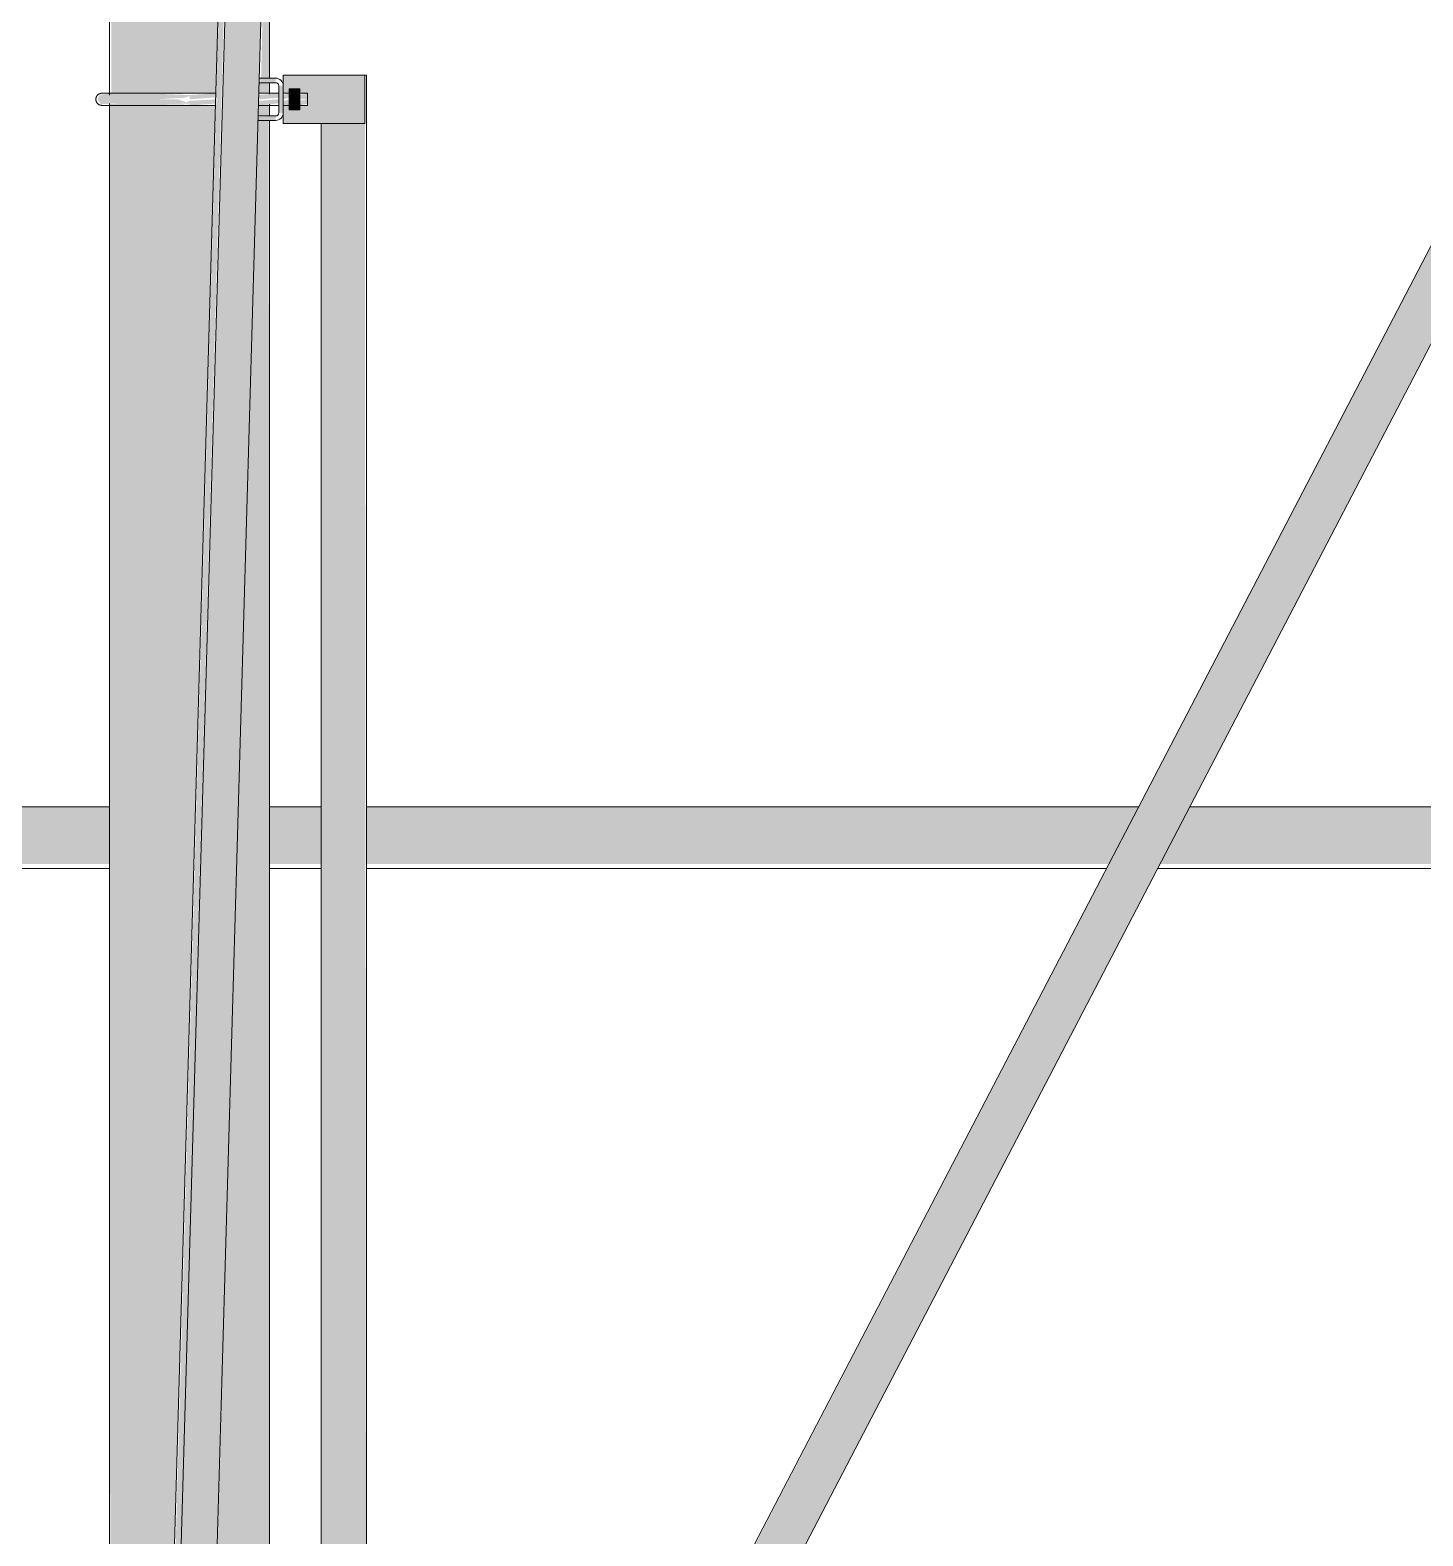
# Model space of a CAD drawing. Header units: inches. Extents: x -55396 to -733, y -290 to 853.
# Drawn here: x -16153.7 to -16096.1, y 165.6 to 227.9 of the extents above; entities that cross this region are included whole.
import ezdxf

# ---------------------------------------------------------------- set-up
doc = ezdxf.new("R2010")
doc.units = ezdxf.units.IN
doc.header["$MEASUREMENT"] = 0
doc.layers.add('Q-SPCQ', color=91, linetype='Continuous', lineweight=9)
doc.layers.add('S-BEAM', color=12, linetype='Continuous', lineweight=9)

# ---------------------------------------------------------------- blocks, each defined once
blk = doc.blocks.new('Basketball_Backstop-Performance_Sports_Systems-3103-Ceiling_Hung - 27_-0_ to 27_-11 7_8_-706978-Section 1')
at = {"layer": 'Q-SPCQ'}
h = blk.add_hatch(color=256, dxfattribs=at)
h.paths.add_polyline_path([(22191.6, 135.402), (22270.717, 287.347), (22270.553, 287.385), (22270.502, 287.034), (22270.254, 286.661), (22269.904, 286.467), (22269.434, 286.474), (22269.059, 286.694), (22268.829, 287.117), (22268.762, 287.584), (22190.554, 137.375), (22191.441, 137.304), (22191.734, 137.119), (22191.965, 136.695), (22191.96, 136.274), (22191.691, 135.848), (22191.342, 135.655), (22191.188, 135.616), (22191.572, 135.416)], flags=0)
h.paths.add_polyline_path([(22191.151, 136.223), (22191.337, 136.331), (22191.24, 136.75), (22191.043, 136.772), (22190.858, 136.607), (22190.858, 136.393), (22191.144, 136.228)], flags=0)
h.paths.add_polyline_path([(22191.18, 136.259), (22190.874, 136.5), (22190.916, 136.607), (22191.115, 136.741), (22191.212, 136.686), (22191.314, 136.393), (22191.188, 136.267)], flags=0)
h.paths.add_polyline_path([(22269.678, 287.031), (22269.877, 287.114), (22269.954, 287.348), (22269.847, 287.534), (22269.428, 287.438), (22269.406, 287.24), (22269.579, 287.051), (22269.613, 287.04)], flags=0)
h.paths.add_polyline_path([(22269.613, 287.071), (22269.479, 287.322), (22269.678, 287.554), (22269.818, 287.478), (22269.919, 287.313), (22269.877, 287.223), (22269.656, 287.096)], flags=0)
h = blk.add_hatch(color=256, dxfattribs=at)
h.paths.add_polyline_path([(22178.478, 116), (22181.678, 116), (22181.678, 119.75), (22178.365, 119.75), (22178.368, 119.312), (22179.053, 119.312), (22179.053, 119.125), (22178.365, 119.125), (22178.365, 116)], flags=0)
h.paths.add_polyline_path([(22178.487, 120.25), (22181.678, 120.25), (22181.678, 128.783), (22178.63, 128.813), (22178.478, 128.814), (22178.365, 128.793), (22178.369, 120.875), (22179.053, 120.875), (22179.053, 120.687), (22178.365, 120.687), (22178.368, 120.25), (22178.478, 120.25)], flags=0)
h.paths.add_polyline_path([(22181.188, 129), (22181.678, 129.125), (22181.678, 129.177), (22181.205, 129.006)], flags=0)
h.paths.add_polyline_path([(22181.678, 128.823), (22181.678, 128.935), (22181.534, 128.875)], flags=0)
h.paths.add_polyline_path([(22178.604, 129.172), (22179.59, 129.211), (22181.188, 129.213), (22181.678, 129.25), (22181.678, 135.437), (22178.365, 135.437), (22178.378, 135), (22179.053, 135), (22179.053, 134.812), (22178.365, 134.812), (22178.374, 129.207), (22178.647, 129.189)], flags=0)
h.paths.add_polyline_path([(22179.336, 135.937), (22181.678, 135.937), (22181.678, 152.543), (22180.969, 152.543), (22180.944, 152.633), (22180.944, 161.75), (22178.365, 161.75), (22178.396, 161.312), (22179.053, 161.312), (22179.053, 161.125), (22178.365, 161.125), (22178.379, 136.562), (22179.053, 136.562), (22179.053, 136.375), (22178.365, 136.375), (22178.379, 135.937), (22179.053, 135.937)], flags=0)
h.paths.add_polyline_path([(22180.966, 162.25), (22181.678, 187.186), (22181.678, 224.783), (22178.63, 224.813), (22178.44, 224.81), (22178.365, 224.793), (22178.397, 162.875), (22179.053, 162.875), (22179.053, 162.687), (22178.365, 162.687), (22178.397, 162.25), (22180.944, 162.25)], flags=0)
h.paths.add_polyline_path([(22181.678, 224.823), (22181.678, 224.935), (22181.534, 224.875)], flags=0)
h.paths.add_polyline_path([(22181.188, 225), (22181.678, 225.125), (22181.678, 225.177), (22181.367, 225.065)], flags=0)
h.paths.add_polyline_path([(22178.604, 225.172), (22179.59, 225.211), (22181.188, 225.213), (22181.678, 225.25), (22181.678, 281.375), (22178.365, 281.375), (22178.44, 225.213), (22178.647, 225.189)], flags=0)
h = blk.add_hatch(color=256, dxfattribs=at)
h.paths.add_polyline_path([(22184.02, 116), (22184.99, 116), (22184.99, 119.802), (22184.601, 119.769), (22184.32, 119.751), (22181.678, 119.75), (22181.758, 116), (22183.785, 116)], flags=0)
h.paths.add_polyline_path([(22181.678, 119.823), (22182.168, 120), (22181.678, 119.875)], flags=0)
h.paths.add_polyline_path([(22182.168, 120), (22181.678, 120.125), (22181.758, 120.054)], flags=0)
h.paths.add_polyline_path([(22184.752, 120.172), (22184.88, 120.217), (22184.99, 120.25), (22184.99, 128.125), (22184.303, 128.125), (22184.303, 128.312), (22184.99, 128.312), (22184.99, 128.75), (22181.678, 128.75), (22181.758, 120.183), (22183.352, 120.231), (22184.617, 120.189)], flags=0)
h.paths.add_polyline_path([(22183.389, 129.25), (22184.99, 129.25), (22184.99, 129.687), (22184.303, 129.687), (22184.303, 129.875), (22184.99, 129.875), (22184.99, 135.489), (22184.585, 135.451), (22184.32, 135.438), (22181.678, 135.437), (22181.758, 129.25), (22183.334, 129.25)], flags=0)
h.paths.add_polyline_path([(22181.678, 135.511), (22181.78, 135.636), (22181.678, 135.562)], flags=0)
h.paths.add_polyline_path([(22182.168, 135.687), (22181.678, 135.812), (22181.758, 135.742), (22181.78, 135.739)], flags=0)
h.paths.add_polyline_path([(22184.752, 135.86), (22184.877, 135.905), (22184.99, 135.937), (22184.909, 161.811), (22184.601, 161.769), (22184.32, 161.751), (22182.727, 161.77), (22182.463, 152.543), (22181.678, 152.543), (22181.758, 135.87), (22183.417, 135.915), (22184.617, 135.876)], flags=0)
h.paths.add_polyline_path([(22184.752, 162.172), (22184.877, 162.217), (22184.99, 162.25), (22184.951, 224.125), (22184.508, 224.125), (22182.759, 162.243), (22184.282, 162.23), (22184.639, 162.186)], flags=0)
h.paths.add_polyline_path([(22181.678, 187.186), (22182.751, 224.75), (22181.678, 224.75), (22181.678, 193.673)], flags=0)
h.paths.add_polyline_path([(22184.951, 224.312), (22184.99, 224.312), (22184.952, 224.75), (22184.526, 224.75), (22184.547, 224.312), (22184.877, 224.312)], flags=0)
h.paths.add_polyline_path([(22181.678, 225.25), (22182.765, 225.25), (22184.24, 279.687), (22184.24, 280.937), (22183.812, 280.937), (22183.812, 281.375), (22181.678, 281.375), (22181.678, 227.861)], flags=0)
h.paths.add_polyline_path([(22184.636, 225.25), (22184.99, 225.25), (22184.952, 225.687), (22184.552, 225.687), (22184.547, 225.25)], flags=0)
h.paths.add_polyline_path([(22184.766, 225.875), (22184.99, 225.875), (22184.962, 240.034), (22184.636, 225.875)], flags=0)
for points in [[(22181.758, 152.543), (22182.463, 152.543), (22186.13, 280.918), (22185.114, 280.918), (22185.056, 279.687), (22184.601, 279.687), (22180.969, 152.543)], [(22180.969, 152.543), (22184.526, 279.687), (22184.32, 279.687), (22180.944, 159.485), (22180.944, 152.633)], [(22188.928, 224), (22188.928, 226), (22185.553, 226), (22185.553, 225.25), (22185.803, 225.25), (22185.803, 225.437), (22186.24, 225.437), (22186.24, 225.25), (22186.553, 225.177), (22186.553, 224.75), (22186.24, 224.75), (22186.24, 224.562), (22185.803, 224.562), (22185.803, 224.75), (22185.553, 224.75), (22185.553, 224), (22186.599, 224)], [(22186.13, 225), (22186.24, 225), (22186.24, 225.437), (22185.803, 225.437), (22185.803, 225)], [(22180.352, 225), (22181.367, 225.065), (22181.678, 225.177), (22180.05, 225.233), (22178.365, 225.241), (22177.977, 225.189), (22177.862, 225), (22179.77, 225)], [(22178.807, 224.75), (22181.678, 224.823), (22181.188, 225), (22177.862, 225), (22178.012, 224.797), (22178.592, 224.826)], [(22186.13, 224.562), (22186.24, 224.562), (22186.24, 225), (22185.803, 225), (22185.803, 224.562)]]:
    blk.add_hatch(color=256, dxfattribs=at).paths.add_polyline_path(points, flags=0)
h = blk.add_hatch(color=256, dxfattribs=at)
h.paths.add_polyline_path([(22185.24, 224.125), (22185.24, 224.312), (22184.512, 224.271), (22184.508, 224.125), (22184.636, 224.125)], flags=0)
h.paths.add_polyline_path([(22185.365, 224.437), (22185.553, 224.437), (22185.553, 225.562), (22185.365, 225.562)], flags=0)
h.paths.add_polyline_path([(22185.24, 225.687), (22185.24, 225.875), (22184.558, 225.875), (22184.636, 225.687)], flags=0)
h = blk.add_hatch(color=256, dxfattribs=at)
h.paths.add_polyline_path([(22181.678, 225), (22182.76, 225.078), (22182.765, 225.25), (22181.678, 225.177), (22181.678, 225.065)], flags=0)
h.paths.add_polyline_path([(22186.553, 225), (22186.553, 225.25), (22186.24, 225.177), (22186.24, 225)], flags=0)
h.paths.add_polyline_path([(22184.636, 225), (22185.365, 225.065), (22185.365, 225.25), (22184.538, 225.177), (22184.533, 225)], flags=0)
h.paths.add_polyline_path([(22185.553, 225), (22185.803, 225.065), (22185.803, 225.25), (22185.553, 225.177), (22185.553, 225.013)], flags=0)
h = blk.add_hatch(color=256, dxfattribs=at)
h.paths.add_polyline_path([(22184.636, 224.75), (22185.365, 224.836), (22185.365, 225), (22184.531, 224.935), (22184.526, 224.75)], flags=0)
h.paths.add_polyline_path([(22186.24, 224.75), (22186.553, 224.823), (22186.553, 225), (22186.24, 224.935), (22186.24, 224.751)], flags=0)
h.paths.add_polyline_path([(22185.803, 224.75), (22185.803, 225), (22185.553, 224.935), (22185.553, 224.75)], flags=0)
h.paths.add_polyline_path([(22181.758, 224.75), (22182.753, 224.823), (22182.758, 225), (22181.678, 224.935), (22181.678, 224.75)], flags=0)
h = blk.add_hatch(color=256, dxfattribs=at)
h.paths.add_polyline_path([(22188.053, 130), (22188.053, 130.75), (22187.115, 130.75), (22187.149, 130), (22187.815, 130)], flags=0)
h.paths.add_polyline_path([(22188.053, 137.75), (22188.048, 224), (22187.115, 224), (22187.157, 137.75), (22187.834, 137.75)], flags=0)
h = blk.add_hatch(color=256, dxfattribs=at)
h.paths.add_polyline_path([(22188.958, 128), (22188.99, 128), (22188.958, 130.75), (22188.053, 130.75), (22188.058, 130), (22188.928, 130), (22188.928, 128)], flags=0)
h.paths.add_polyline_path([(22188.077, 137.75), (22188.99, 137.75), (22188.928, 224), (22188.053, 224), (22188.053, 137.75)], flags=0)
for p, q in [((22268.803, 287.662), (22190.514, 137.375)), ((22191.6, 135.402), (22270.745, 287.332)), ((22178.365, 281.375), (22178.365, 225.168)), ((22182.463, 152.543), (22186.13, 280.918)), ((22184.32, 279.687), (22180.965, 162.238)), ((22184.601, 279.687), (22180.969, 152.543)), ((22184.99, 225.875), (22184.99, 241.022)), ((22185.553, 225.562), (22185.553, 226)), ((22188.928, 226), (22185.553, 226)), ((22188.928, 226), (22188.928, 224)), ((22188.958, 226), (22188.99, 226)), ((22188.99, 128), (22188.99, 226)), ((22184.552, 225.687), (22185.24, 225.687)), ((22185.24, 225.875), (22184.558, 225.875)), ((22184.99, 225.217), (22184.99, 225.687)), ((22185.365, 225.562), (22185.365, 224.437)), ((22185.553, 224.437), (22185.553, 225.562)), ((22185.803, 225), (22185.803, 225.437)), ((22186.24, 225.437), (22185.803, 225.437)), ((22186.24, 225.437), (22186.24, 225)), ((22178.365, 224.83), (22178.365, 162.875)), ((22182.765, 225.25), (22181.678, 225.25)), ((22181.678, 224.75), (22182.751, 224.75)), ((22184.526, 224.75), (22185.365, 224.75)), ((22185.365, 225.25), (22184.54, 225.25)), ((22184.99, 224.312), (22184.99, 224.796)), ((22186.553, 225.25), (22185.553, 225.25)), ((22185.553, 224.75), (22186.553, 224.75)), ((22185.803, 224.562), (22185.803, 225)), ((22185.803, 225), (22186.24, 225)), ((22186.24, 225), (22186.24, 224.562)), ((22186.553, 225.25), (22186.553, 225)), ((22186.553, 225), (22186.553, 224.75)), ((22185.24, 224.125), (22184.508, 224.125)), ((22184.513, 224.312), (22185.24, 224.312)), ((22184.99, 162.168), (22184.99, 224.125)), ((22185.553, 224), (22185.553, 224.437)), ((22186.24, 224.562), (22185.803, 224.562)), ((22185.553, 224), (22188.928, 224)), ((22187.115, 224), (22187.115, 130))]:
    blk.add_line(p, q, dxfattribs=at)
at = {"layer": 'Q-SPCQ', "flags": 128}
for points in [[(22177.803, 225), (22177.803, 225.01), (22177.804, 225.02), (22177.805, 225.03), (22177.806, 225.04), (22177.808, 225.05), (22177.81, 225.059), (22177.813, 225.069), (22177.816, 225.079), (22177.819, 225.088), (22177.823, 225.097), (22177.827, 225.106), (22177.831, 225.115), (22177.836, 225.124), (22177.841, 225.133), (22177.846, 225.141), (22177.852, 225.149), (22177.858, 225.157), (22177.865, 225.165), (22177.872, 225.172), (22177.879, 225.179), (22177.886, 225.186), (22177.894, 225.193), (22177.901, 225.199), (22177.909, 225.205), (22177.918, 225.21), (22177.926, 225.216), (22177.935, 225.22), (22177.944, 225.225), (22177.953, 225.229), (22177.962, 225.233), (22177.972, 225.236), (22177.981, 225.24), (22177.991, 225.242), (22178.001, 225.244), (22178.01, 225.246), (22178.02, 225.248), (22178.03, 225.249), (22178.04, 225.25), (22178.05, 225.25), (22178.053, 225.25)], [(22178.053, 224.75), (22178.043, 224.75), (22178.033, 224.751), (22178.023, 224.752), (22178.013, 224.753), (22178.003, 224.755), (22177.993, 224.757), (22177.984, 224.76), (22177.974, 224.763), (22177.965, 224.766), (22177.955, 224.77), (22177.946, 224.774), (22177.937, 224.778), (22177.929, 224.783), (22177.92, 224.788), (22177.912, 224.794), (22177.904, 224.799), (22177.896, 224.806), (22177.888, 224.812), (22177.881, 224.819), (22177.873, 224.826), (22177.867, 224.833), (22177.86, 224.841), (22177.854, 224.849), (22177.848, 224.857), (22177.842, 224.865), (22177.837, 224.873), (22177.832, 224.882), (22177.828, 224.891), (22177.824, 224.9), (22177.82, 224.909), (22177.816, 224.919), (22177.813, 224.928), (22177.811, 224.938), (22177.808, 224.948), (22177.806, 224.958), (22177.805, 224.967), (22177.804, 224.977), (22177.803, 224.987), (22177.803, 224.997), (22177.803, 225)], [(22181.678, 225.25), (22181.533, 225.25), (22181.388, 225.25), (22181.244, 225.25), (22181.1, 225.25), (22180.958, 225.25), (22180.816, 225.25), (22180.676, 225.25), (22180.538, 225.25), (22180.401, 225.25), (22180.266, 225.25), (22180.134, 225.25), (22180.004, 225.25), (22179.877, 225.25), (22179.752, 225.25), (22179.631, 225.25), (22179.513, 225.25), (22179.398, 225.25), (22179.288, 225.25), (22179.18, 225.25), (22179.077, 225.25), (22178.978, 225.25), (22178.884, 225.25), (22178.794, 225.25), (22178.708, 225.25), (22178.627, 225.25), (22178.552, 225.25), (22178.481, 225.25), (22178.415, 225.25), (22178.354, 225.25), (22178.299, 225.25), (22178.249, 225.25), (22178.205, 225.25), (22178.166, 225.25), (22178.133, 225.25), (22178.106, 225.25), (22178.084, 225.25), (22178.068, 225.25), (22178.057, 225.25), (22178.053, 225.25), (22178.053, 225.25)], [(22178.053, 225.25), (22178.056, 225.25), (22178.064, 225.25), (22178.079, 225.25), (22178.099, 225.25), (22178.125, 225.25), (22178.157, 225.25), (22178.194, 225.25), (22178.237, 225.25), (22178.285, 225.25), (22178.339, 225.25)], [(22178.354, 224.75), (22178.299, 224.75), (22178.249, 224.75), (22178.205, 224.75), (22178.166, 224.75), (22178.133, 224.75), (22178.106, 224.75), (22178.084, 224.75), (22178.068, 224.75), (22178.057, 224.75), (22178.053, 224.75), (22178.053, 224.75)], [(22178.053, 224.75), (22178.056, 224.75), (22178.064, 224.75), (22178.079, 224.75), (22178.099, 224.75), (22178.125, 224.75), (22178.157, 224.75), (22178.194, 224.75), (22178.237, 224.75), (22178.285, 224.75), (22178.339, 224.75), (22178.398, 224.75), (22178.462, 224.75), (22178.532, 224.75), (22178.607, 224.75), (22178.686, 224.75), (22178.77, 224.75), (22178.859, 224.75), (22178.953, 224.75), (22179.05, 224.75), (22179.152, 224.75), (22179.258, 224.75), (22179.368, 224.75), (22179.482, 224.75), (22179.599, 224.75), (22179.719, 224.75), (22179.843, 224.75), (22179.969, 224.75), (22180.098, 224.75), (22180.23, 224.75), (22180.364, 224.75), (22180.5, 224.75), (22180.638, 224.75), (22180.778, 224.75), (22180.919, 224.75), (22181.062, 224.75), (22181.205, 224.75), (22181.349, 224.75), (22181.494, 224.75), (22181.639, 224.75), (22181.678, 224.75)]]:
    blk.add_lwpolyline(points, dxfattribs=at)
at = {"layer": 'Q-SPCQ'}
for centre, radius, start, end in [((22185.24, 225.562), 0.312, 0, 90), ((22185.24, 225.562), 0.125, 0, 90), ((22185.24, 224.437), 0.312, 270, 0), ((22185.24, 224.437), 0.125, 270, 0)]:
    blk.add_arc(centre, radius, start, end, dxfattribs=at)
blk = doc.blocks.new('Girt_Z - 10_D-1118338-Section 1')
at = {"layer": 'S-BEAM'}
h = blk.add_hatch(color=256, dxfattribs=at)
h.paths.add_polyline_path([(22112.803, 193.383), (22134.877, 193.383), (22133.225, 195.75), (22112.803, 195.75), (22112.803, 193.673)], flags=0)
h.paths.add_polyline_path([(22221.804, 193.383), (22280.053, 193.383), (22280.053, 195.75), (22223.037, 195.75), (22221.955, 193.673)], flags=0)
h.paths.add_polyline_path([(22201.124, 193.383), (22219.69, 193.383), (22220.923, 195.75), (22188.99, 195.75), (22188.99, 193.383), (22191.441, 193.383)], flags=0)
h.paths.add_polyline_path([(22135.182, 193.383), (22178.365, 193.383), (22178.365, 195.75), (22133.53, 195.75), (22134.98, 193.673)], flags=0)
h.paths.add_polyline_path([(22187.115, 193.383), (22187.115, 195.75), (22184.99, 195.75), (22184.99, 193.383), (22186.599, 193.383)], flags=0)
h.paths.add_polyline_path([(22323.769, 193.383), (22323.3, 195.75), (22308.053, 195.75), (22308.053, 193.383)], flags=0)
h.paths.add_polyline_path([(22360.198, 194.5), (22365.053, 194.5), (22365.053, 195.75), (22359.662, 195.699), (22359.662, 194.5), (22360.127, 194.5)], flags=0)
for p, q in [((22133.51, 195.75), (22178.365, 195.75)), ((22184.99, 195.75), (22187.115, 195.75)), ((22188.98, 195.75), (22220.937, 195.75)), ((22223.023, 195.75), (22280.053, 195.75)), ((22135.293, 193.195), (22178.365, 193.195)), ((22184.99, 193.195), (22187.115, 193.195)), ((22188.98, 193.195), (22219.606, 193.195)), ((22221.693, 193.195), (22280.053, 193.195))]:
    blk.add_line(p, q, dxfattribs=at)

msp = doc.modelspace()

# ---------------------------------------------------------------- block references
at = {"layer": 'Q-SPCQ'}
msp.add_blockref('Basketball_Backstop-Performance_Sports_Systems-3103-Ceiling_Hung - 27_-0_ to 27_-11 7_8_-706978-Section 1', (-38328.771, 0), dxfattribs=at)
at = {"layer": 'S-BEAM'}
msp.add_blockref('Girt_Z - 10_D-1118338-Section 1', (-38328.771, 0), dxfattribs=at)

doc.saveas('drawing.dxf')
